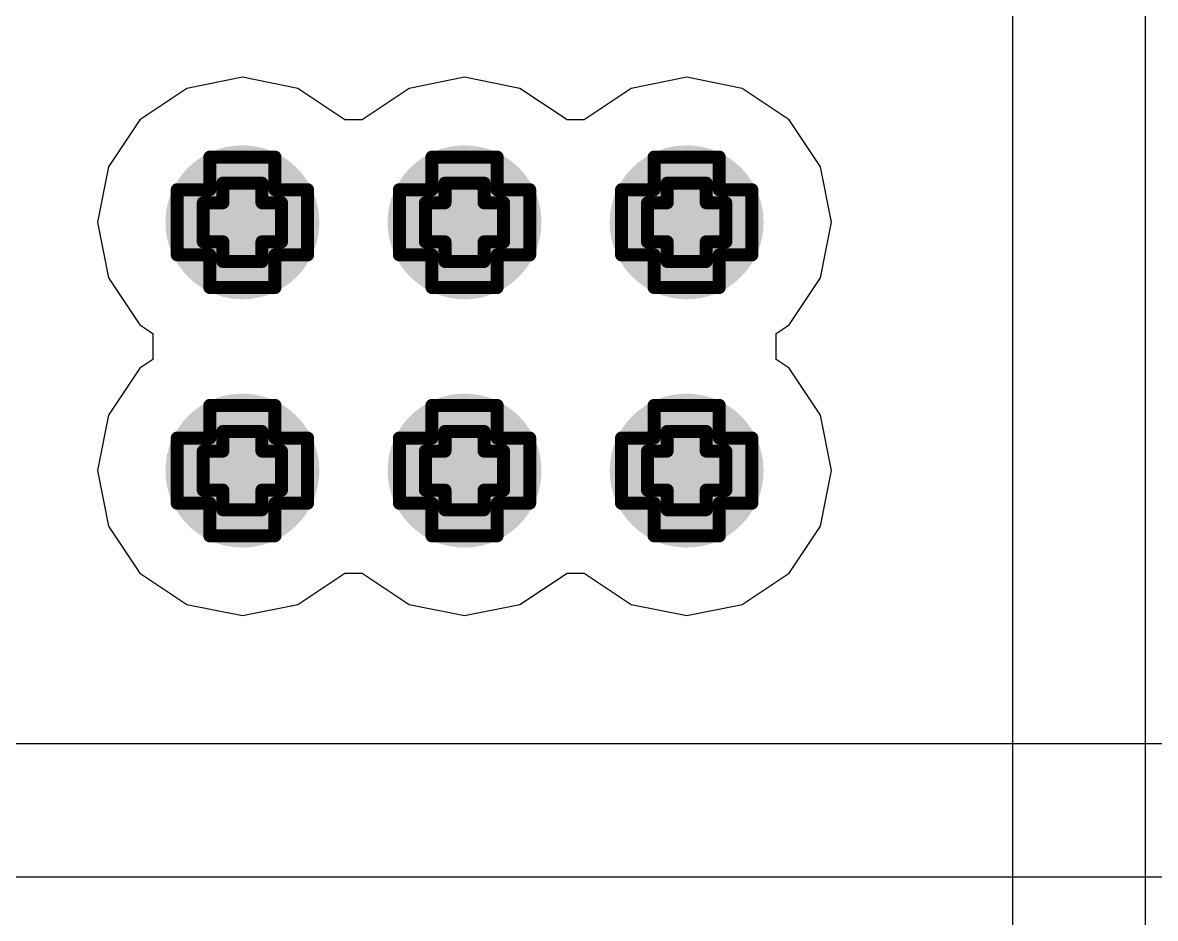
# Model space of a CAD drawing. Header units: inches. Extents: x 0 to 198, y 0 to 199.
# Drawn here: x 0.6581 to 0.8319, y 2.3232 to 2.4606 of the extents above; entities that cross this region are included whole.
import ezdxf

# ---------------------------------------------------------------- set-up
doc = ezdxf.new("R2010")
doc.units = ezdxf.units.IN
doc.header["$MEASUREMENT"] = 0
for name, color, linetype in [('Bottom Layer', 5, 'Continuous'), ('Drill Drawing', 1, 'Continuous'), ('Layer 1', 16, 'Continuous'), ('Layer 2', 76, 'Continuous'), ('Top Layer', 1, 'Continuous'), ('Via Holes', 16, 'Continuous')]:
    doc.layers.add(name, color=color, linetype=linetype)

msp = doc.modelspace()

# ---------------------------------------------------------------- hatches: boundary and pattern name
at = {"layer": 'Bottom Layer'}
h = msp.add_hatch(color=5, dxfattribs=at)
edge = h.paths.add_edge_path()
edge.add_arc((0.69182, 2.43), 0.01181, 0, 360)
h = msp.add_hatch(color=5, dxfattribs=at)
edge = h.paths.add_edge_path()
edge.add_arc((0.72591, 2.43), 0.01181, 0, 360)
h = msp.add_hatch(color=5, dxfattribs=at)
edge = h.paths.add_edge_path()
edge.add_arc((0.76, 2.43), 0.01181, 0, 360)
h = msp.add_hatch(color=5, dxfattribs=at)
edge = h.paths.add_edge_path()
edge.add_arc((0.69182, 2.39191), 0.01181, 0, 360)
h = msp.add_hatch(color=5, dxfattribs=at)
edge = h.paths.add_edge_path()
edge.add_arc((0.72591, 2.39191), 0.01181, 0, 360)
h = msp.add_hatch(color=5, dxfattribs=at)
edge = h.paths.add_edge_path()
edge.add_arc((0.76, 2.39191), 0.01181, 0, 360)
at = {"layer": 'Layer 1'}
h = msp.add_hatch(color=16, dxfattribs=at)
edge = h.paths.add_edge_path()
edge.add_arc((0.69182, 2.43), 0.01181, 0, 360)
h = msp.add_hatch(color=16, dxfattribs=at)
edge = h.paths.add_edge_path()
edge.add_arc((0.72591, 2.43), 0.01181, 0, 360)
h = msp.add_hatch(color=16, dxfattribs=at)
edge = h.paths.add_edge_path()
edge.add_arc((0.76, 2.43), 0.01181, 0, 360)
h = msp.add_hatch(color=16, dxfattribs=at)
edge = h.paths.add_edge_path()
edge.add_arc((0.69182, 2.39191), 0.01181, 0, 360)
h = msp.add_hatch(color=16, dxfattribs=at)
edge = h.paths.add_edge_path()
edge.add_arc((0.72591, 2.39191), 0.01181, 0, 360)
h = msp.add_hatch(color=16, dxfattribs=at)
edge = h.paths.add_edge_path()
edge.add_arc((0.76, 2.39191), 0.01181, 0, 360)
at = {"layer": 'Layer 2'}
h = msp.add_hatch(color=76, dxfattribs=at)
edge = h.paths.add_edge_path()
edge.add_arc((0.69182, 2.43), 0.01181, 0, 360)
h = msp.add_hatch(color=76, dxfattribs=at)
edge = h.paths.add_edge_path()
edge.add_arc((0.72591, 2.43), 0.01181, 0, 360)
h = msp.add_hatch(color=76, dxfattribs=at)
edge = h.paths.add_edge_path()
edge.add_arc((0.76, 2.43), 0.01181, 0, 360)
h = msp.add_hatch(color=76, dxfattribs=at)
edge = h.paths.add_edge_path()
edge.add_arc((0.69182, 2.39191), 0.01181, 0, 360)
h = msp.add_hatch(color=76, dxfattribs=at)
edge = h.paths.add_edge_path()
edge.add_arc((0.72591, 2.39191), 0.01181, 0, 360)
h = msp.add_hatch(color=76, dxfattribs=at)
edge = h.paths.add_edge_path()
edge.add_arc((0.76, 2.39191), 0.01181, 0, 360)
at = {"layer": 'Top Layer'}
h = msp.add_hatch(color=1, dxfattribs=at)
edge = h.paths.add_edge_path()
edge.add_arc((0.69182, 2.43), 0.01181, 0, 360)
h = msp.add_hatch(color=1, dxfattribs=at)
edge = h.paths.add_edge_path()
edge.add_arc((0.72591, 2.43), 0.01181, 0, 360)
h = msp.add_hatch(color=1, dxfattribs=at)
edge = h.paths.add_edge_path()
edge.add_arc((0.76, 2.43), 0.01181, 0, 360)
h = msp.add_hatch(color=1, dxfattribs=at)
edge = h.paths.add_edge_path()
edge.add_arc((0.69182, 2.39191), 0.01181, 0, 360)
h = msp.add_hatch(color=1, dxfattribs=at)
edge = h.paths.add_edge_path()
edge.add_arc((0.72591, 2.39191), 0.01181, 0, 360)
h = msp.add_hatch(color=1, dxfattribs=at)
edge = h.paths.add_edge_path()
edge.add_arc((0.76, 2.39191), 0.01181, 0, 360)
at = {"layer": 'Via Holes'}
h = msp.add_hatch(color=7, dxfattribs=at)
edge = h.paths.add_edge_path()
edge.add_arc((0.69182, 2.43), 0.00591, 0, 360)
h = msp.add_hatch(color=7, dxfattribs=at)
edge = h.paths.add_edge_path()
edge.add_arc((0.72591, 2.43), 0.00591, 0, 360)
h = msp.add_hatch(color=7, dxfattribs=at)
edge = h.paths.add_edge_path()
edge.add_arc((0.76, 2.43), 0.00591, 0, 360)
h = msp.add_hatch(color=7, dxfattribs=at)
edge = h.paths.add_edge_path()
edge.add_arc((0.69182, 2.39191), 0.00591, 0, 360)
h = msp.add_hatch(color=7, dxfattribs=at)
edge = h.paths.add_edge_path()
edge.add_arc((0.72591, 2.39191), 0.00591, 0, 360)
h = msp.add_hatch(color=7, dxfattribs=at)
edge = h.paths.add_edge_path()
edge.add_arc((0.76, 2.39191), 0.00591, 0, 360)

# ---------------------------------------------------------------- linework, layer by layer
at = {"layer": 'Bottom Layer'}
for p, q in [((0.69182, 2.45224), (0.68331, 2.45055)), ((0.70033, 2.45055), (0.69182, 2.45224)), ((0.72591, 2.45224), (0.7174, 2.45055)), ((0.73442, 2.45055), (0.72591, 2.45224)), ((0.76, 2.45224), (0.75149, 2.45055)), ((0.76851, 2.45055), (0.76, 2.45224)), ((0.68331, 2.45055), (0.6761, 2.44572)), ((0.70755, 2.44572), (0.70033, 2.45055)), ((0.7174, 2.45055), (0.71019, 2.44572)), ((0.74164, 2.44572), (0.73442, 2.45055)), ((0.75149, 2.45055), (0.74428, 2.44572)), ((0.77572, 2.44572), (0.76851, 2.45055)), ((0.6761, 2.44572), (0.67128, 2.43851)), ((0.71019, 2.44572), (0.70755, 2.44572)), ((0.74428, 2.44572), (0.74164, 2.44572)), ((0.78055, 2.43851), (0.77572, 2.44572)), ((0.67128, 2.43851), (0.66958, 2.43)), ((0.78224, 2.43), (0.78055, 2.43851)), ((0.66958, 2.43), (0.67128, 2.42149)), ((0.78055, 2.42149), (0.78224, 2.43)), ((0.67128, 2.42149), (0.6761, 2.41428)), ((0.77572, 2.41428), (0.78055, 2.42149)), ((0.6761, 2.41428), (0.67807, 2.41296)), ((0.67807, 2.41296), (0.67807, 2.40896)), ((0.77375, 2.41296), (0.77572, 2.41428)), ((0.77375, 2.40896), (0.77375, 2.41296)), ((0.6761, 2.40764), (0.67128, 2.40042)), ((0.67807, 2.40896), (0.6761, 2.40764)), ((0.77572, 2.40764), (0.77375, 2.40896)), ((0.78055, 2.40042), (0.77572, 2.40764)), ((0.67128, 2.40042), (0.66958, 2.39191)), ((0.78224, 2.39191), (0.78055, 2.40042)), ((0.66958, 2.39191), (0.67128, 2.3834)), ((0.78055, 2.3834), (0.78224, 2.39191)), ((0.67128, 2.3834), (0.6761, 2.37619)), ((0.77572, 2.37619), (0.78055, 2.3834)), ((0.6761, 2.37619), (0.68331, 2.37136)), ((0.70033, 2.37136), (0.70755, 2.37619)), ((0.70755, 2.37619), (0.71019, 2.37619)), ((0.71019, 2.37619), (0.7174, 2.37136)), ((0.73442, 2.37136), (0.74164, 2.37619)), ((0.74164, 2.37619), (0.74428, 2.37619)), ((0.74428, 2.37619), (0.75149, 2.37136)), ((0.76851, 2.37136), (0.77572, 2.37619)), ((0.68331, 2.37136), (0.69182, 2.36967)), ((0.69182, 2.36967), (0.70033, 2.37136)), ((0.7174, 2.37136), (0.72591, 2.36967)), ((0.72591, 2.36967), (0.73442, 2.37136)), ((0.75149, 2.37136), (0.76, 2.36967)), ((0.76, 2.36967), (0.76851, 2.37136))]:
    msp.add_line(p, q, dxfattribs=at)
at = {"layer": 'Drill Drawing'}
for points in [[(0.68682, 2.435, 0.002, 0.002, 0), (0.68682, 2.44, 0.002, 0.002, 0)], [(0.68682, 2.44, 0.002, 0.002, 0), (0.69682, 2.44, 0.002, 0.002, 0)], [(0.69682, 2.435, 0.002, 0.002, 0), (0.69682, 2.44, 0.002, 0.002, 0)], [(0.72091, 2.435, 0.002, 0.002, 0), (0.72091, 2.44, 0.002, 0.002, 0)], [(0.72091, 2.44, 0.002, 0.002, 0), (0.73091, 2.44, 0.002, 0.002, 0)], [(0.73091, 2.435, 0.002, 0.002, 0), (0.73091, 2.44, 0.002, 0.002, 0)], [(0.755, 2.435, 0.002, 0.002, 0), (0.755, 2.44, 0.002, 0.002, 0)], [(0.755, 2.44, 0.002, 0.002, 0), (0.765, 2.44, 0.002, 0.002, 0)], [(0.765, 2.435, 0.002, 0.002, 0), (0.765, 2.44, 0.002, 0.002, 0)], [(0.68182, 2.425, 0.002, 0.002, 0), (0.68182, 2.435, 0.002, 0.002, 0)], [(0.68182, 2.435, 0.002, 0.002, 0), (0.68682, 2.435, 0.002, 0.002, 0)], [(0.68882, 2.433, 0.002, 0.002, 0), (0.68882, 2.436, 0.002, 0.002, 0)], [(0.68882, 2.436, 0.002, 0.002, 0), (0.69482, 2.436, 0.002, 0.002, 0)], [(0.69482, 2.433, 0.002, 0.002, 0), (0.69482, 2.436, 0.002, 0.002, 0)], [(0.69682, 2.435, 0.002, 0.002, 0), (0.70182, 2.435, 0.002, 0.002, 0)], [(0.70182, 2.425, 0.002, 0.002, 0), (0.70182, 2.435, 0.002, 0.002, 0)], [(0.71591, 2.425, 0.002, 0.002, 0), (0.71591, 2.435, 0.002, 0.002, 0)], [(0.71591, 2.435, 0.002, 0.002, 0), (0.72091, 2.435, 0.002, 0.002, 0)], [(0.72291, 2.433, 0.002, 0.002, 0), (0.72291, 2.436, 0.002, 0.002, 0)], [(0.72291, 2.436, 0.002, 0.002, 0), (0.72891, 2.436, 0.002, 0.002, 0)], [(0.72891, 2.433, 0.002, 0.002, 0), (0.72891, 2.436, 0.002, 0.002, 0)], [(0.73091, 2.435, 0.002, 0.002, 0), (0.73591, 2.435, 0.002, 0.002, 0)], [(0.73591, 2.425, 0.002, 0.002, 0), (0.73591, 2.435, 0.002, 0.002, 0)], [(0.75, 2.425, 0.002, 0.002, 0), (0.75, 2.435, 0.002, 0.002, 0)], [(0.75, 2.435, 0.002, 0.002, 0), (0.755, 2.435, 0.002, 0.002, 0)], [(0.757, 2.433, 0.002, 0.002, 0), (0.757, 2.436, 0.002, 0.002, 0)], [(0.757, 2.436, 0.002, 0.002, 0), (0.763, 2.436, 0.002, 0.002, 0)], [(0.763, 2.433, 0.002, 0.002, 0), (0.763, 2.436, 0.002, 0.002, 0)], [(0.765, 2.435, 0.002, 0.002, 0), (0.77, 2.435, 0.002, 0.002, 0)], [(0.77, 2.425, 0.002, 0.002, 0), (0.77, 2.435, 0.002, 0.002, 0)], [(0.68582, 2.427, 0.002, 0.002, 0), (0.68582, 2.433, 0.002, 0.002, 0)], [(0.68582, 2.433, 0.002, 0.002, 0), (0.68882, 2.433, 0.002, 0.002, 0)], [(0.69482, 2.433, 0.002, 0.002, 0), (0.69782, 2.433, 0.002, 0.002, 0)], [(0.69782, 2.427, 0.002, 0.002, 0), (0.69782, 2.433, 0.002, 0.002, 0)], [(0.71991, 2.427, 0.002, 0.002, 0), (0.71991, 2.433, 0.002, 0.002, 0)], [(0.71991, 2.433, 0.002, 0.002, 0), (0.72291, 2.433, 0.002, 0.002, 0)], [(0.72891, 2.433, 0.002, 0.002, 0), (0.73191, 2.433, 0.002, 0.002, 0)], [(0.73191, 2.427, 0.002, 0.002, 0), (0.73191, 2.433, 0.002, 0.002, 0)], [(0.754, 2.427, 0.002, 0.002, 0), (0.754, 2.433, 0.002, 0.002, 0)], [(0.754, 2.433, 0.002, 0.002, 0), (0.757, 2.433, 0.002, 0.002, 0)], [(0.763, 2.433, 0.002, 0.002, 0), (0.766, 2.433, 0.002, 0.002, 0)], [(0.766, 2.427, 0.002, 0.002, 0), (0.766, 2.433, 0.002, 0.002, 0)], [(0.68582, 2.427, 0.002, 0.002, 0), (0.68882, 2.427, 0.002, 0.002, 0)], [(0.68882, 2.424, 0.002, 0.002, 0), (0.68882, 2.427, 0.002, 0.002, 0)], [(0.69482, 2.427, 0.002, 0.002, 0), (0.69782, 2.427, 0.002, 0.002, 0)], [(0.69482, 2.424, 0.002, 0.002, 0), (0.69482, 2.427, 0.002, 0.002, 0)], [(0.71991, 2.427, 0.002, 0.002, 0), (0.72291, 2.427, 0.002, 0.002, 0)], [(0.72291, 2.424, 0.002, 0.002, 0), (0.72291, 2.427, 0.002, 0.002, 0)], [(0.72891, 2.427, 0.002, 0.002, 0), (0.73191, 2.427, 0.002, 0.002, 0)], [(0.72891, 2.424, 0.002, 0.002, 0), (0.72891, 2.427, 0.002, 0.002, 0)], [(0.754, 2.427, 0.002, 0.002, 0), (0.757, 2.427, 0.002, 0.002, 0)], [(0.757, 2.424, 0.002, 0.002, 0), (0.757, 2.427, 0.002, 0.002, 0)], [(0.763, 2.427, 0.002, 0.002, 0), (0.766, 2.427, 0.002, 0.002, 0)], [(0.763, 2.424, 0.002, 0.002, 0), (0.763, 2.427, 0.002, 0.002, 0)], [(0.68182, 2.425, 0.002, 0.002, 0), (0.68682, 2.425, 0.002, 0.002, 0)], [(0.68682, 2.42, 0.002, 0.002, 0), (0.68682, 2.425, 0.002, 0.002, 0)], [(0.68882, 2.424, 0.002, 0.002, 0), (0.69482, 2.424, 0.002, 0.002, 0)], [(0.69682, 2.425, 0.002, 0.002, 0), (0.70182, 2.425, 0.002, 0.002, 0)], [(0.69682, 2.42, 0.002, 0.002, 0), (0.69682, 2.425, 0.002, 0.002, 0)], [(0.71591, 2.425, 0.002, 0.002, 0), (0.72091, 2.425, 0.002, 0.002, 0)], [(0.72091, 2.42, 0.002, 0.002, 0), (0.72091, 2.425, 0.002, 0.002, 0)], [(0.72291, 2.424, 0.002, 0.002, 0), (0.72891, 2.424, 0.002, 0.002, 0)], [(0.73091, 2.425, 0.002, 0.002, 0), (0.73591, 2.425, 0.002, 0.002, 0)], [(0.73091, 2.42, 0.002, 0.002, 0), (0.73091, 2.425, 0.002, 0.002, 0)], [(0.75, 2.425, 0.002, 0.002, 0), (0.755, 2.425, 0.002, 0.002, 0)], [(0.755, 2.42, 0.002, 0.002, 0), (0.755, 2.425, 0.002, 0.002, 0)], [(0.757, 2.424, 0.002, 0.002, 0), (0.763, 2.424, 0.002, 0.002, 0)], [(0.765, 2.425, 0.002, 0.002, 0), (0.77, 2.425, 0.002, 0.002, 0)], [(0.765, 2.42, 0.002, 0.002, 0), (0.765, 2.425, 0.002, 0.002, 0)], [(0.68682, 2.42, 0.002, 0.002, 0), (0.69682, 2.42, 0.002, 0.002, 0)], [(0.72091, 2.42, 0.002, 0.002, 0), (0.73091, 2.42, 0.002, 0.002, 0)], [(0.755, 2.42, 0.002, 0.002, 0), (0.765, 2.42, 0.002, 0.002, 0)], [(0.68682, 2.39691, 0.002, 0.002, 0), (0.68682, 2.40191, 0.002, 0.002, 0)], [(0.68682, 2.40191, 0.002, 0.002, 0), (0.69682, 2.40191, 0.002, 0.002, 0)], [(0.69682, 2.39691, 0.002, 0.002, 0), (0.69682, 2.40191, 0.002, 0.002, 0)], [(0.72091, 2.39691, 0.002, 0.002, 0), (0.72091, 2.40191, 0.002, 0.002, 0)], [(0.72091, 2.40191, 0.002, 0.002, 0), (0.73091, 2.40191, 0.002, 0.002, 0)], [(0.73091, 2.39691, 0.002, 0.002, 0), (0.73091, 2.40191, 0.002, 0.002, 0)], [(0.755, 2.39691, 0.002, 0.002, 0), (0.755, 2.40191, 0.002, 0.002, 0)], [(0.755, 2.40191, 0.002, 0.002, 0), (0.765, 2.40191, 0.002, 0.002, 0)], [(0.765, 2.39691, 0.002, 0.002, 0), (0.765, 2.40191, 0.002, 0.002, 0)], [(0.68882, 2.39491, 0.002, 0.002, 0), (0.68882, 2.39791, 0.002, 0.002, 0)], [(0.68882, 2.39791, 0.002, 0.002, 0), (0.69482, 2.39791, 0.002, 0.002, 0)], [(0.69482, 2.39491, 0.002, 0.002, 0), (0.69482, 2.39791, 0.002, 0.002, 0)], [(0.72291, 2.39491, 0.002, 0.002, 0), (0.72291, 2.39791, 0.002, 0.002, 0)], [(0.72291, 2.39791, 0.002, 0.002, 0), (0.72891, 2.39791, 0.002, 0.002, 0)], [(0.72891, 2.39491, 0.002, 0.002, 0), (0.72891, 2.39791, 0.002, 0.002, 0)], [(0.757, 2.39491, 0.002, 0.002, 0), (0.757, 2.39791, 0.002, 0.002, 0)], [(0.757, 2.39791, 0.002, 0.002, 0), (0.763, 2.39791, 0.002, 0.002, 0)], [(0.763, 2.39491, 0.002, 0.002, 0), (0.763, 2.39791, 0.002, 0.002, 0)], [(0.68182, 2.38691, 0.002, 0.002, 0), (0.68182, 2.39691, 0.002, 0.002, 0)], [(0.68182, 2.39691, 0.002, 0.002, 0), (0.68682, 2.39691, 0.002, 0.002, 0)], [(0.69682, 2.39691, 0.002, 0.002, 0), (0.70182, 2.39691, 0.002, 0.002, 0)], [(0.70182, 2.38691, 0.002, 0.002, 0), (0.70182, 2.39691, 0.002, 0.002, 0)], [(0.71591, 2.38691, 0.002, 0.002, 0), (0.71591, 2.39691, 0.002, 0.002, 0)], [(0.71591, 2.39691, 0.002, 0.002, 0), (0.72091, 2.39691, 0.002, 0.002, 0)], [(0.73091, 2.39691, 0.002, 0.002, 0), (0.73591, 2.39691, 0.002, 0.002, 0)], [(0.73591, 2.38691, 0.002, 0.002, 0), (0.73591, 2.39691, 0.002, 0.002, 0)], [(0.75, 2.38691, 0.002, 0.002, 0), (0.75, 2.39691, 0.002, 0.002, 0)], [(0.75, 2.39691, 0.002, 0.002, 0), (0.755, 2.39691, 0.002, 0.002, 0)], [(0.765, 2.39691, 0.002, 0.002, 0), (0.77, 2.39691, 0.002, 0.002, 0)], [(0.77, 2.38691, 0.002, 0.002, 0), (0.77, 2.39691, 0.002, 0.002, 0)], [(0.68582, 2.38891, 0.002, 0.002, 0), (0.68582, 2.39491, 0.002, 0.002, 0)], [(0.68582, 2.39491, 0.002, 0.002, 0), (0.68882, 2.39491, 0.002, 0.002, 0)], [(0.69482, 2.39491, 0.002, 0.002, 0), (0.69782, 2.39491, 0.002, 0.002, 0)], [(0.69782, 2.38891, 0.002, 0.002, 0), (0.69782, 2.39491, 0.002, 0.002, 0)], [(0.71991, 2.38891, 0.002, 0.002, 0), (0.71991, 2.39491, 0.002, 0.002, 0)], [(0.71991, 2.39491, 0.002, 0.002, 0), (0.72291, 2.39491, 0.002, 0.002, 0)], [(0.72891, 2.39491, 0.002, 0.002, 0), (0.73191, 2.39491, 0.002, 0.002, 0)], [(0.73191, 2.38891, 0.002, 0.002, 0), (0.73191, 2.39491, 0.002, 0.002, 0)], [(0.754, 2.38891, 0.002, 0.002, 0), (0.754, 2.39491, 0.002, 0.002, 0)], [(0.754, 2.39491, 0.002, 0.002, 0), (0.757, 2.39491, 0.002, 0.002, 0)], [(0.763, 2.39491, 0.002, 0.002, 0), (0.766, 2.39491, 0.002, 0.002, 0)], [(0.766, 2.38891, 0.002, 0.002, 0), (0.766, 2.39491, 0.002, 0.002, 0)], [(0.68582, 2.38891, 0.002, 0.002, 0), (0.68882, 2.38891, 0.002, 0.002, 0)], [(0.68882, 2.38591, 0.002, 0.002, 0), (0.68882, 2.38891, 0.002, 0.002, 0)], [(0.69482, 2.38891, 0.002, 0.002, 0), (0.69782, 2.38891, 0.002, 0.002, 0)], [(0.69482, 2.38591, 0.002, 0.002, 0), (0.69482, 2.38891, 0.002, 0.002, 0)], [(0.71991, 2.38891, 0.002, 0.002, 0), (0.72291, 2.38891, 0.002, 0.002, 0)], [(0.72291, 2.38591, 0.002, 0.002, 0), (0.72291, 2.38891, 0.002, 0.002, 0)], [(0.72891, 2.38891, 0.002, 0.002, 0), (0.73191, 2.38891, 0.002, 0.002, 0)], [(0.72891, 2.38591, 0.002, 0.002, 0), (0.72891, 2.38891, 0.002, 0.002, 0)], [(0.754, 2.38891, 0.002, 0.002, 0), (0.757, 2.38891, 0.002, 0.002, 0)], [(0.757, 2.38591, 0.002, 0.002, 0), (0.757, 2.38891, 0.002, 0.002, 0)], [(0.763, 2.38891, 0.002, 0.002, 0), (0.766, 2.38891, 0.002, 0.002, 0)], [(0.763, 2.38591, 0.002, 0.002, 0), (0.763, 2.38891, 0.002, 0.002, 0)], [(0.68182, 2.38691, 0.002, 0.002, 0), (0.68682, 2.38691, 0.002, 0.002, 0)], [(0.68682, 2.38191, 0.002, 0.002, 0), (0.68682, 2.38691, 0.002, 0.002, 0)], [(0.68882, 2.38591, 0.002, 0.002, 0), (0.69482, 2.38591, 0.002, 0.002, 0)], [(0.69682, 2.38691, 0.002, 0.002, 0), (0.70182, 2.38691, 0.002, 0.002, 0)], [(0.69682, 2.38191, 0.002, 0.002, 0), (0.69682, 2.38691, 0.002, 0.002, 0)], [(0.71591, 2.38691, 0.002, 0.002, 0), (0.72091, 2.38691, 0.002, 0.002, 0)], [(0.72091, 2.38191, 0.002, 0.002, 0), (0.72091, 2.38691, 0.002, 0.002, 0)], [(0.72291, 2.38591, 0.002, 0.002, 0), (0.72891, 2.38591, 0.002, 0.002, 0)], [(0.73091, 2.38691, 0.002, 0.002, 0), (0.73591, 2.38691, 0.002, 0.002, 0)], [(0.73091, 2.38191, 0.002, 0.002, 0), (0.73091, 2.38691, 0.002, 0.002, 0)], [(0.75, 2.38691, 0.002, 0.002, 0), (0.755, 2.38691, 0.002, 0.002, 0)], [(0.755, 2.38191, 0.002, 0.002, 0), (0.755, 2.38691, 0.002, 0.002, 0)], [(0.757, 2.38591, 0.002, 0.002, 0), (0.763, 2.38591, 0.002, 0.002, 0)], [(0.765, 2.38691, 0.002, 0.002, 0), (0.77, 2.38691, 0.002, 0.002, 0)], [(0.765, 2.38191, 0.002, 0.002, 0), (0.765, 2.38691, 0.002, 0.002, 0)], [(0.68682, 2.38191, 0.002, 0.002, 0), (0.69682, 2.38191, 0.002, 0.002, 0)], [(0.72091, 2.38191, 0.002, 0.002, 0), (0.73091, 2.38191, 0.002, 0.002, 0)], [(0.755, 2.38191, 0.002, 0.002, 0), (0.765, 2.38191, 0.002, 0.002, 0)]]:
    msp.add_lwpolyline(points, format="xyseb", dxfattribs=at)
for points in [[(0.68632, 2.44, 0.001, 0.001, 1), (0.68732, 2.44, 0.001, 0.001, 1)], [(0.68632, 2.44, 0.001, 0.001, 1), (0.68732, 2.44, 0.001, 0.001, 1)], [(0.69632, 2.44, 0.001, 0.001, 1), (0.69732, 2.44, 0.001, 0.001, 1)], [(0.69632, 2.44, 0.001, 0.001, 1), (0.69732, 2.44, 0.001, 0.001, 1)], [(0.72041, 2.44, 0.001, 0.001, 1), (0.72141, 2.44, 0.001, 0.001, 1)], [(0.72041, 2.44, 0.001, 0.001, 1), (0.72141, 2.44, 0.001, 0.001, 1)], [(0.73041, 2.44, 0.001, 0.001, 1), (0.73141, 2.44, 0.001, 0.001, 1)], [(0.73041, 2.44, 0.001, 0.001, 1), (0.73141, 2.44, 0.001, 0.001, 1)], [(0.7545, 2.44, 0.001, 0.001, 1), (0.7555, 2.44, 0.001, 0.001, 1)], [(0.7545, 2.44, 0.001, 0.001, 1), (0.7555, 2.44, 0.001, 0.001, 1)], [(0.7645, 2.44, 0.001, 0.001, 1), (0.7655, 2.44, 0.001, 0.001, 1)], [(0.7645, 2.44, 0.001, 0.001, 1), (0.7655, 2.44, 0.001, 0.001, 1)], [(0.68132, 2.435, 0.001, 0.001, 1), (0.68232, 2.435, 0.001, 0.001, 1)], [(0.68132, 2.435, 0.001, 0.001, 1), (0.68232, 2.435, 0.001, 0.001, 1)], [(0.68632, 2.435, 0.001, 0.001, 1), (0.68732, 2.435, 0.001, 0.001, 1)], [(0.68632, 2.435, 0.001, 0.001, 1), (0.68732, 2.435, 0.001, 0.001, 1)], [(0.68832, 2.436, 0.001, 0.001, 1), (0.68932, 2.436, 0.001, 0.001, 1)], [(0.68832, 2.436, 0.001, 0.001, 1), (0.68932, 2.436, 0.001, 0.001, 1)], [(0.69432, 2.436, 0.001, 0.001, 1), (0.69532, 2.436, 0.001, 0.001, 1)], [(0.69432, 2.436, 0.001, 0.001, 1), (0.69532, 2.436, 0.001, 0.001, 1)], [(0.69632, 2.435, 0.001, 0.001, 1), (0.69732, 2.435, 0.001, 0.001, 1)], [(0.69632, 2.435, 0.001, 0.001, 1), (0.69732, 2.435, 0.001, 0.001, 1)], [(0.70132, 2.435, 0.001, 0.001, 1), (0.70232, 2.435, 0.001, 0.001, 1)], [(0.70132, 2.435, 0.001, 0.001, 1), (0.70232, 2.435, 0.001, 0.001, 1)], [(0.71541, 2.435, 0.001, 0.001, 1), (0.71641, 2.435, 0.001, 0.001, 1)], [(0.71541, 2.435, 0.001, 0.001, 1), (0.71641, 2.435, 0.001, 0.001, 1)], [(0.72041, 2.435, 0.001, 0.001, 1), (0.72141, 2.435, 0.001, 0.001, 1)], [(0.72041, 2.435, 0.001, 0.001, 1), (0.72141, 2.435, 0.001, 0.001, 1)], [(0.72241, 2.436, 0.001, 0.001, 1), (0.72341, 2.436, 0.001, 0.001, 1)], [(0.72241, 2.436, 0.001, 0.001, 1), (0.72341, 2.436, 0.001, 0.001, 1)], [(0.72841, 2.436, 0.001, 0.001, 1), (0.72941, 2.436, 0.001, 0.001, 1)], [(0.72841, 2.436, 0.001, 0.001, 1), (0.72941, 2.436, 0.001, 0.001, 1)], [(0.73041, 2.435, 0.001, 0.001, 1), (0.73141, 2.435, 0.001, 0.001, 1)], [(0.73041, 2.435, 0.001, 0.001, 1), (0.73141, 2.435, 0.001, 0.001, 1)], [(0.73541, 2.435, 0.001, 0.001, 1), (0.73641, 2.435, 0.001, 0.001, 1)], [(0.73541, 2.435, 0.001, 0.001, 1), (0.73641, 2.435, 0.001, 0.001, 1)], [(0.7495, 2.435, 0.001, 0.001, 1), (0.7505, 2.435, 0.001, 0.001, 1)], [(0.7495, 2.435, 0.001, 0.001, 1), (0.7505, 2.435, 0.001, 0.001, 1)], [(0.7545, 2.435, 0.001, 0.001, 1), (0.7555, 2.435, 0.001, 0.001, 1)], [(0.7545, 2.435, 0.001, 0.001, 1), (0.7555, 2.435, 0.001, 0.001, 1)], [(0.7565, 2.436, 0.001, 0.001, 1), (0.7575, 2.436, 0.001, 0.001, 1)], [(0.7565, 2.436, 0.001, 0.001, 1), (0.7575, 2.436, 0.001, 0.001, 1)], [(0.7625, 2.436, 0.001, 0.001, 1), (0.7635, 2.436, 0.001, 0.001, 1)], [(0.7625, 2.436, 0.001, 0.001, 1), (0.7635, 2.436, 0.001, 0.001, 1)], [(0.7645, 2.435, 0.001, 0.001, 1), (0.7655, 2.435, 0.001, 0.001, 1)], [(0.7645, 2.435, 0.001, 0.001, 1), (0.7655, 2.435, 0.001, 0.001, 1)], [(0.7695, 2.435, 0.001, 0.001, 1), (0.7705, 2.435, 0.001, 0.001, 1)], [(0.7695, 2.435, 0.001, 0.001, 1), (0.7705, 2.435, 0.001, 0.001, 1)], [(0.68532, 2.433, 0.001, 0.001, 1), (0.68632, 2.433, 0.001, 0.001, 1)], [(0.68532, 2.433, 0.001, 0.001, 1), (0.68632, 2.433, 0.001, 0.001, 1)], [(0.68832, 2.433, 0.001, 0.001, 1), (0.68932, 2.433, 0.001, 0.001, 1)], [(0.68832, 2.433, 0.001, 0.001, 1), (0.68932, 2.433, 0.001, 0.001, 1)], [(0.69432, 2.433, 0.001, 0.001, 1), (0.69532, 2.433, 0.001, 0.001, 1)], [(0.69432, 2.433, 0.001, 0.001, 1), (0.69532, 2.433, 0.001, 0.001, 1)], [(0.69732, 2.433, 0.001, 0.001, 1), (0.69832, 2.433, 0.001, 0.001, 1)], [(0.69732, 2.433, 0.001, 0.001, 1), (0.69832, 2.433, 0.001, 0.001, 1)], [(0.71941, 2.433, 0.001, 0.001, 1), (0.72041, 2.433, 0.001, 0.001, 1)], [(0.71941, 2.433, 0.001, 0.001, 1), (0.72041, 2.433, 0.001, 0.001, 1)], [(0.72241, 2.433, 0.001, 0.001, 1), (0.72341, 2.433, 0.001, 0.001, 1)], [(0.72241, 2.433, 0.001, 0.001, 1), (0.72341, 2.433, 0.001, 0.001, 1)], [(0.72841, 2.433, 0.001, 0.001, 1), (0.72941, 2.433, 0.001, 0.001, 1)], [(0.72841, 2.433, 0.001, 0.001, 1), (0.72941, 2.433, 0.001, 0.001, 1)], [(0.73141, 2.433, 0.001, 0.001, 1), (0.73241, 2.433, 0.001, 0.001, 1)], [(0.73141, 2.433, 0.001, 0.001, 1), (0.73241, 2.433, 0.001, 0.001, 1)], [(0.7535, 2.433, 0.001, 0.001, 1), (0.7545, 2.433, 0.001, 0.001, 1)], [(0.7535, 2.433, 0.001, 0.001, 1), (0.7545, 2.433, 0.001, 0.001, 1)], [(0.7565, 2.433, 0.001, 0.001, 1), (0.7575, 2.433, 0.001, 0.001, 1)], [(0.7565, 2.433, 0.001, 0.001, 1), (0.7575, 2.433, 0.001, 0.001, 1)], [(0.7625, 2.433, 0.001, 0.001, 1), (0.7635, 2.433, 0.001, 0.001, 1)], [(0.7625, 2.433, 0.001, 0.001, 1), (0.7635, 2.433, 0.001, 0.001, 1)], [(0.7655, 2.433, 0.001, 0.001, 1), (0.7665, 2.433, 0.001, 0.001, 1)], [(0.7655, 2.433, 0.001, 0.001, 1), (0.7665, 2.433, 0.001, 0.001, 1)], [(0.68532, 2.427, 0.001, 0.001, 1), (0.68632, 2.427, 0.001, 0.001, 1)], [(0.68532, 2.427, 0.001, 0.001, 1), (0.68632, 2.427, 0.001, 0.001, 1)], [(0.68832, 2.427, 0.001, 0.001, 1), (0.68932, 2.427, 0.001, 0.001, 1)], [(0.68832, 2.427, 0.001, 0.001, 1), (0.68932, 2.427, 0.001, 0.001, 1)], [(0.69432, 2.427, 0.001, 0.001, 1), (0.69532, 2.427, 0.001, 0.001, 1)], [(0.69432, 2.427, 0.001, 0.001, 1), (0.69532, 2.427, 0.001, 0.001, 1)], [(0.69732, 2.427, 0.001, 0.001, 1), (0.69832, 2.427, 0.001, 0.001, 1)], [(0.69732, 2.427, 0.001, 0.001, 1), (0.69832, 2.427, 0.001, 0.001, 1)], [(0.71941, 2.427, 0.001, 0.001, 1), (0.72041, 2.427, 0.001, 0.001, 1)], [(0.71941, 2.427, 0.001, 0.001, 1), (0.72041, 2.427, 0.001, 0.001, 1)], [(0.72241, 2.427, 0.001, 0.001, 1), (0.72341, 2.427, 0.001, 0.001, 1)], [(0.72241, 2.427, 0.001, 0.001, 1), (0.72341, 2.427, 0.001, 0.001, 1)], [(0.72841, 2.427, 0.001, 0.001, 1), (0.72941, 2.427, 0.001, 0.001, 1)], [(0.72841, 2.427, 0.001, 0.001, 1), (0.72941, 2.427, 0.001, 0.001, 1)], [(0.73141, 2.427, 0.001, 0.001, 1), (0.73241, 2.427, 0.001, 0.001, 1)], [(0.73141, 2.427, 0.001, 0.001, 1), (0.73241, 2.427, 0.001, 0.001, 1)], [(0.7535, 2.427, 0.001, 0.001, 1), (0.7545, 2.427, 0.001, 0.001, 1)], [(0.7535, 2.427, 0.001, 0.001, 1), (0.7545, 2.427, 0.001, 0.001, 1)], [(0.7565, 2.427, 0.001, 0.001, 1), (0.7575, 2.427, 0.001, 0.001, 1)], [(0.7565, 2.427, 0.001, 0.001, 1), (0.7575, 2.427, 0.001, 0.001, 1)], [(0.7625, 2.427, 0.001, 0.001, 1), (0.7635, 2.427, 0.001, 0.001, 1)], [(0.7625, 2.427, 0.001, 0.001, 1), (0.7635, 2.427, 0.001, 0.001, 1)], [(0.7655, 2.427, 0.001, 0.001, 1), (0.7665, 2.427, 0.001, 0.001, 1)], [(0.7655, 2.427, 0.001, 0.001, 1), (0.7665, 2.427, 0.001, 0.001, 1)], [(0.68132, 2.425, 0.001, 0.001, 1), (0.68232, 2.425, 0.001, 0.001, 1)], [(0.68132, 2.425, 0.001, 0.001, 1), (0.68232, 2.425, 0.001, 0.001, 1)], [(0.68632, 2.425, 0.001, 0.001, 1), (0.68732, 2.425, 0.001, 0.001, 1)], [(0.68632, 2.425, 0.001, 0.001, 1), (0.68732, 2.425, 0.001, 0.001, 1)], [(0.68832, 2.424, 0.001, 0.001, 1), (0.68932, 2.424, 0.001, 0.001, 1)], [(0.68832, 2.424, 0.001, 0.001, 1), (0.68932, 2.424, 0.001, 0.001, 1)], [(0.69432, 2.424, 0.001, 0.001, 1), (0.69532, 2.424, 0.001, 0.001, 1)], [(0.69432, 2.424, 0.001, 0.001, 1), (0.69532, 2.424, 0.001, 0.001, 1)], [(0.69632, 2.425, 0.001, 0.001, 1), (0.69732, 2.425, 0.001, 0.001, 1)], [(0.69632, 2.425, 0.001, 0.001, 1), (0.69732, 2.425, 0.001, 0.001, 1)], [(0.70132, 2.425, 0.001, 0.001, 1), (0.70232, 2.425, 0.001, 0.001, 1)], [(0.70132, 2.425, 0.001, 0.001, 1), (0.70232, 2.425, 0.001, 0.001, 1)], [(0.71541, 2.425, 0.001, 0.001, 1), (0.71641, 2.425, 0.001, 0.001, 1)], [(0.71541, 2.425, 0.001, 0.001, 1), (0.71641, 2.425, 0.001, 0.001, 1)], [(0.72041, 2.425, 0.001, 0.001, 1), (0.72141, 2.425, 0.001, 0.001, 1)], [(0.72041, 2.425, 0.001, 0.001, 1), (0.72141, 2.425, 0.001, 0.001, 1)], [(0.72241, 2.424, 0.001, 0.001, 1), (0.72341, 2.424, 0.001, 0.001, 1)], [(0.72241, 2.424, 0.001, 0.001, 1), (0.72341, 2.424, 0.001, 0.001, 1)], [(0.72841, 2.424, 0.001, 0.001, 1), (0.72941, 2.424, 0.001, 0.001, 1)], [(0.72841, 2.424, 0.001, 0.001, 1), (0.72941, 2.424, 0.001, 0.001, 1)], [(0.73041, 2.425, 0.001, 0.001, 1), (0.73141, 2.425, 0.001, 0.001, 1)], [(0.73041, 2.425, 0.001, 0.001, 1), (0.73141, 2.425, 0.001, 0.001, 1)], [(0.73541, 2.425, 0.001, 0.001, 1), (0.73641, 2.425, 0.001, 0.001, 1)], [(0.73541, 2.425, 0.001, 0.001, 1), (0.73641, 2.425, 0.001, 0.001, 1)], [(0.7495, 2.425, 0.001, 0.001, 1), (0.7505, 2.425, 0.001, 0.001, 1)], [(0.7495, 2.425, 0.001, 0.001, 1), (0.7505, 2.425, 0.001, 0.001, 1)], [(0.7545, 2.425, 0.001, 0.001, 1), (0.7555, 2.425, 0.001, 0.001, 1)], [(0.7545, 2.425, 0.001, 0.001, 1), (0.7555, 2.425, 0.001, 0.001, 1)], [(0.7565, 2.424, 0.001, 0.001, 1), (0.7575, 2.424, 0.001, 0.001, 1)], [(0.7565, 2.424, 0.001, 0.001, 1), (0.7575, 2.424, 0.001, 0.001, 1)], [(0.7625, 2.424, 0.001, 0.001, 1), (0.7635, 2.424, 0.001, 0.001, 1)], [(0.7625, 2.424, 0.001, 0.001, 1), (0.7635, 2.424, 0.001, 0.001, 1)], [(0.7645, 2.425, 0.001, 0.001, 1), (0.7655, 2.425, 0.001, 0.001, 1)], [(0.7645, 2.425, 0.001, 0.001, 1), (0.7655, 2.425, 0.001, 0.001, 1)], [(0.7695, 2.425, 0.001, 0.001, 1), (0.7705, 2.425, 0.001, 0.001, 1)], [(0.7695, 2.425, 0.001, 0.001, 1), (0.7705, 2.425, 0.001, 0.001, 1)], [(0.68632, 2.42, 0.001, 0.001, 1), (0.68732, 2.42, 0.001, 0.001, 1)], [(0.68632, 2.42, 0.001, 0.001, 1), (0.68732, 2.42, 0.001, 0.001, 1)], [(0.69632, 2.42, 0.001, 0.001, 1), (0.69732, 2.42, 0.001, 0.001, 1)], [(0.69632, 2.42, 0.001, 0.001, 1), (0.69732, 2.42, 0.001, 0.001, 1)], [(0.72041, 2.42, 0.001, 0.001, 1), (0.72141, 2.42, 0.001, 0.001, 1)], [(0.72041, 2.42, 0.001, 0.001, 1), (0.72141, 2.42, 0.001, 0.001, 1)], [(0.73041, 2.42, 0.001, 0.001, 1), (0.73141, 2.42, 0.001, 0.001, 1)], [(0.73041, 2.42, 0.001, 0.001, 1), (0.73141, 2.42, 0.001, 0.001, 1)], [(0.7545, 2.42, 0.001, 0.001, 1), (0.7555, 2.42, 0.001, 0.001, 1)], [(0.7545, 2.42, 0.001, 0.001, 1), (0.7555, 2.42, 0.001, 0.001, 1)], [(0.7645, 2.42, 0.001, 0.001, 1), (0.7655, 2.42, 0.001, 0.001, 1)], [(0.7645, 2.42, 0.001, 0.001, 1), (0.7655, 2.42, 0.001, 0.001, 1)], [(0.68632, 2.40191, 0.001, 0.001, 1), (0.68732, 2.40191, 0.001, 0.001, 1)], [(0.68632, 2.40191, 0.001, 0.001, 1), (0.68732, 2.40191, 0.001, 0.001, 1)], [(0.69632, 2.40191, 0.001, 0.001, 1), (0.69732, 2.40191, 0.001, 0.001, 1)], [(0.69632, 2.40191, 0.001, 0.001, 1), (0.69732, 2.40191, 0.001, 0.001, 1)], [(0.72041, 2.40191, 0.001, 0.001, 1), (0.72141, 2.40191, 0.001, 0.001, 1)], [(0.72041, 2.40191, 0.001, 0.001, 1), (0.72141, 2.40191, 0.001, 0.001, 1)], [(0.73041, 2.40191, 0.001, 0.001, 1), (0.73141, 2.40191, 0.001, 0.001, 1)], [(0.73041, 2.40191, 0.001, 0.001, 1), (0.73141, 2.40191, 0.001, 0.001, 1)], [(0.7545, 2.40191, 0.001, 0.001, 1), (0.7555, 2.40191, 0.001, 0.001, 1)], [(0.7545, 2.40191, 0.001, 0.001, 1), (0.7555, 2.40191, 0.001, 0.001, 1)], [(0.7645, 2.40191, 0.001, 0.001, 1), (0.7655, 2.40191, 0.001, 0.001, 1)], [(0.7645, 2.40191, 0.001, 0.001, 1), (0.7655, 2.40191, 0.001, 0.001, 1)], [(0.68832, 2.39791, 0.001, 0.001, 1), (0.68932, 2.39791, 0.001, 0.001, 1)], [(0.68832, 2.39791, 0.001, 0.001, 1), (0.68932, 2.39791, 0.001, 0.001, 1)], [(0.69432, 2.39791, 0.001, 0.001, 1), (0.69532, 2.39791, 0.001, 0.001, 1)], [(0.69432, 2.39791, 0.001, 0.001, 1), (0.69532, 2.39791, 0.001, 0.001, 1)], [(0.72241, 2.39791, 0.001, 0.001, 1), (0.72341, 2.39791, 0.001, 0.001, 1)], [(0.72241, 2.39791, 0.001, 0.001, 1), (0.72341, 2.39791, 0.001, 0.001, 1)], [(0.72841, 2.39791, 0.001, 0.001, 1), (0.72941, 2.39791, 0.001, 0.001, 1)], [(0.72841, 2.39791, 0.001, 0.001, 1), (0.72941, 2.39791, 0.001, 0.001, 1)], [(0.7565, 2.39791, 0.001, 0.001, 1), (0.7575, 2.39791, 0.001, 0.001, 1)], [(0.7565, 2.39791, 0.001, 0.001, 1), (0.7575, 2.39791, 0.001, 0.001, 1)], [(0.7625, 2.39791, 0.001, 0.001, 1), (0.7635, 2.39791, 0.001, 0.001, 1)], [(0.7625, 2.39791, 0.001, 0.001, 1), (0.7635, 2.39791, 0.001, 0.001, 1)], [(0.68132, 2.39691, 0.001, 0.001, 1), (0.68232, 2.39691, 0.001, 0.001, 1)], [(0.68132, 2.39691, 0.001, 0.001, 1), (0.68232, 2.39691, 0.001, 0.001, 1)], [(0.68632, 2.39691, 0.001, 0.001, 1), (0.68732, 2.39691, 0.001, 0.001, 1)], [(0.68632, 2.39691, 0.001, 0.001, 1), (0.68732, 2.39691, 0.001, 0.001, 1)], [(0.69632, 2.39691, 0.001, 0.001, 1), (0.69732, 2.39691, 0.001, 0.001, 1)], [(0.69632, 2.39691, 0.001, 0.001, 1), (0.69732, 2.39691, 0.001, 0.001, 1)], [(0.70132, 2.39691, 0.001, 0.001, 1), (0.70232, 2.39691, 0.001, 0.001, 1)], [(0.70132, 2.39691, 0.001, 0.001, 1), (0.70232, 2.39691, 0.001, 0.001, 1)], [(0.71541, 2.39691, 0.001, 0.001, 1), (0.71641, 2.39691, 0.001, 0.001, 1)], [(0.71541, 2.39691, 0.001, 0.001, 1), (0.71641, 2.39691, 0.001, 0.001, 1)], [(0.72041, 2.39691, 0.001, 0.001, 1), (0.72141, 2.39691, 0.001, 0.001, 1)], [(0.72041, 2.39691, 0.001, 0.001, 1), (0.72141, 2.39691, 0.001, 0.001, 1)], [(0.73041, 2.39691, 0.001, 0.001, 1), (0.73141, 2.39691, 0.001, 0.001, 1)], [(0.73041, 2.39691, 0.001, 0.001, 1), (0.73141, 2.39691, 0.001, 0.001, 1)], [(0.73541, 2.39691, 0.001, 0.001, 1), (0.73641, 2.39691, 0.001, 0.001, 1)], [(0.73541, 2.39691, 0.001, 0.001, 1), (0.73641, 2.39691, 0.001, 0.001, 1)], [(0.7495, 2.39691, 0.001, 0.001, 1), (0.7505, 2.39691, 0.001, 0.001, 1)], [(0.7495, 2.39691, 0.001, 0.001, 1), (0.7505, 2.39691, 0.001, 0.001, 1)], [(0.7545, 2.39691, 0.001, 0.001, 1), (0.7555, 2.39691, 0.001, 0.001, 1)], [(0.7545, 2.39691, 0.001, 0.001, 1), (0.7555, 2.39691, 0.001, 0.001, 1)], [(0.7645, 2.39691, 0.001, 0.001, 1), (0.7655, 2.39691, 0.001, 0.001, 1)], [(0.7645, 2.39691, 0.001, 0.001, 1), (0.7655, 2.39691, 0.001, 0.001, 1)], [(0.7695, 2.39691, 0.001, 0.001, 1), (0.7705, 2.39691, 0.001, 0.001, 1)], [(0.7695, 2.39691, 0.001, 0.001, 1), (0.7705, 2.39691, 0.001, 0.001, 1)], [(0.68532, 2.39491, 0.001, 0.001, 1), (0.68632, 2.39491, 0.001, 0.001, 1)], [(0.68532, 2.39491, 0.001, 0.001, 1), (0.68632, 2.39491, 0.001, 0.001, 1)], [(0.68832, 2.39491, 0.001, 0.001, 1), (0.68932, 2.39491, 0.001, 0.001, 1)], [(0.68832, 2.39491, 0.001, 0.001, 1), (0.68932, 2.39491, 0.001, 0.001, 1)], [(0.69432, 2.39491, 0.001, 0.001, 1), (0.69532, 2.39491, 0.001, 0.001, 1)], [(0.69432, 2.39491, 0.001, 0.001, 1), (0.69532, 2.39491, 0.001, 0.001, 1)], [(0.69732, 2.39491, 0.001, 0.001, 1), (0.69832, 2.39491, 0.001, 0.001, 1)], [(0.69732, 2.39491, 0.001, 0.001, 1), (0.69832, 2.39491, 0.001, 0.001, 1)], [(0.71941, 2.39491, 0.001, 0.001, 1), (0.72041, 2.39491, 0.001, 0.001, 1)], [(0.71941, 2.39491, 0.001, 0.001, 1), (0.72041, 2.39491, 0.001, 0.001, 1)], [(0.72241, 2.39491, 0.001, 0.001, 1), (0.72341, 2.39491, 0.001, 0.001, 1)], [(0.72241, 2.39491, 0.001, 0.001, 1), (0.72341, 2.39491, 0.001, 0.001, 1)], [(0.72841, 2.39491, 0.001, 0.001, 1), (0.72941, 2.39491, 0.001, 0.001, 1)], [(0.72841, 2.39491, 0.001, 0.001, 1), (0.72941, 2.39491, 0.001, 0.001, 1)], [(0.73141, 2.39491, 0.001, 0.001, 1), (0.73241, 2.39491, 0.001, 0.001, 1)], [(0.73141, 2.39491, 0.001, 0.001, 1), (0.73241, 2.39491, 0.001, 0.001, 1)], [(0.7535, 2.39491, 0.001, 0.001, 1), (0.7545, 2.39491, 0.001, 0.001, 1)], [(0.7535, 2.39491, 0.001, 0.001, 1), (0.7545, 2.39491, 0.001, 0.001, 1)], [(0.7565, 2.39491, 0.001, 0.001, 1), (0.7575, 2.39491, 0.001, 0.001, 1)], [(0.7565, 2.39491, 0.001, 0.001, 1), (0.7575, 2.39491, 0.001, 0.001, 1)], [(0.7625, 2.39491, 0.001, 0.001, 1), (0.7635, 2.39491, 0.001, 0.001, 1)], [(0.7625, 2.39491, 0.001, 0.001, 1), (0.7635, 2.39491, 0.001, 0.001, 1)], [(0.7655, 2.39491, 0.001, 0.001, 1), (0.7665, 2.39491, 0.001, 0.001, 1)], [(0.7655, 2.39491, 0.001, 0.001, 1), (0.7665, 2.39491, 0.001, 0.001, 1)], [(0.68532, 2.38891, 0.001, 0.001, 1), (0.68632, 2.38891, 0.001, 0.001, 1)], [(0.68532, 2.38891, 0.001, 0.001, 1), (0.68632, 2.38891, 0.001, 0.001, 1)], [(0.68832, 2.38891, 0.001, 0.001, 1), (0.68932, 2.38891, 0.001, 0.001, 1)], [(0.68832, 2.38891, 0.001, 0.001, 1), (0.68932, 2.38891, 0.001, 0.001, 1)], [(0.69432, 2.38891, 0.001, 0.001, 1), (0.69532, 2.38891, 0.001, 0.001, 1)], [(0.69432, 2.38891, 0.001, 0.001, 1), (0.69532, 2.38891, 0.001, 0.001, 1)], [(0.69732, 2.38891, 0.001, 0.001, 1), (0.69832, 2.38891, 0.001, 0.001, 1)], [(0.69732, 2.38891, 0.001, 0.001, 1), (0.69832, 2.38891, 0.001, 0.001, 1)], [(0.71941, 2.38891, 0.001, 0.001, 1), (0.72041, 2.38891, 0.001, 0.001, 1)], [(0.71941, 2.38891, 0.001, 0.001, 1), (0.72041, 2.38891, 0.001, 0.001, 1)], [(0.72241, 2.38891, 0.001, 0.001, 1), (0.72341, 2.38891, 0.001, 0.001, 1)], [(0.72241, 2.38891, 0.001, 0.001, 1), (0.72341, 2.38891, 0.001, 0.001, 1)], [(0.72841, 2.38891, 0.001, 0.001, 1), (0.72941, 2.38891, 0.001, 0.001, 1)], [(0.72841, 2.38891, 0.001, 0.001, 1), (0.72941, 2.38891, 0.001, 0.001, 1)], [(0.73141, 2.38891, 0.001, 0.001, 1), (0.73241, 2.38891, 0.001, 0.001, 1)], [(0.73141, 2.38891, 0.001, 0.001, 1), (0.73241, 2.38891, 0.001, 0.001, 1)], [(0.7535, 2.38891, 0.001, 0.001, 1), (0.7545, 2.38891, 0.001, 0.001, 1)], [(0.7535, 2.38891, 0.001, 0.001, 1), (0.7545, 2.38891, 0.001, 0.001, 1)], [(0.7565, 2.38891, 0.001, 0.001, 1), (0.7575, 2.38891, 0.001, 0.001, 1)], [(0.7565, 2.38891, 0.001, 0.001, 1), (0.7575, 2.38891, 0.001, 0.001, 1)], [(0.7625, 2.38891, 0.001, 0.001, 1), (0.7635, 2.38891, 0.001, 0.001, 1)], [(0.7625, 2.38891, 0.001, 0.001, 1), (0.7635, 2.38891, 0.001, 0.001, 1)], [(0.7655, 2.38891, 0.001, 0.001, 1), (0.7665, 2.38891, 0.001, 0.001, 1)], [(0.7655, 2.38891, 0.001, 0.001, 1), (0.7665, 2.38891, 0.001, 0.001, 1)], [(0.68132, 2.38691, 0.001, 0.001, 1), (0.68232, 2.38691, 0.001, 0.001, 1)], [(0.68132, 2.38691, 0.001, 0.001, 1), (0.68232, 2.38691, 0.001, 0.001, 1)], [(0.68632, 2.38691, 0.001, 0.001, 1), (0.68732, 2.38691, 0.001, 0.001, 1)], [(0.68632, 2.38691, 0.001, 0.001, 1), (0.68732, 2.38691, 0.001, 0.001, 1)], [(0.68832, 2.38591, 0.001, 0.001, 1), (0.68932, 2.38591, 0.001, 0.001, 1)], [(0.68832, 2.38591, 0.001, 0.001, 1), (0.68932, 2.38591, 0.001, 0.001, 1)], [(0.69432, 2.38591, 0.001, 0.001, 1), (0.69532, 2.38591, 0.001, 0.001, 1)], [(0.69432, 2.38591, 0.001, 0.001, 1), (0.69532, 2.38591, 0.001, 0.001, 1)], [(0.69632, 2.38691, 0.001, 0.001, 1), (0.69732, 2.38691, 0.001, 0.001, 1)], [(0.69632, 2.38691, 0.001, 0.001, 1), (0.69732, 2.38691, 0.001, 0.001, 1)], [(0.70132, 2.38691, 0.001, 0.001, 1), (0.70232, 2.38691, 0.001, 0.001, 1)], [(0.70132, 2.38691, 0.001, 0.001, 1), (0.70232, 2.38691, 0.001, 0.001, 1)], [(0.71541, 2.38691, 0.001, 0.001, 1), (0.71641, 2.38691, 0.001, 0.001, 1)], [(0.71541, 2.38691, 0.001, 0.001, 1), (0.71641, 2.38691, 0.001, 0.001, 1)], [(0.72041, 2.38691, 0.001, 0.001, 1), (0.72141, 2.38691, 0.001, 0.001, 1)], [(0.72041, 2.38691, 0.001, 0.001, 1), (0.72141, 2.38691, 0.001, 0.001, 1)], [(0.72241, 2.38591, 0.001, 0.001, 1), (0.72341, 2.38591, 0.001, 0.001, 1)], [(0.72241, 2.38591, 0.001, 0.001, 1), (0.72341, 2.38591, 0.001, 0.001, 1)], [(0.72841, 2.38591, 0.001, 0.001, 1), (0.72941, 2.38591, 0.001, 0.001, 1)], [(0.72841, 2.38591, 0.001, 0.001, 1), (0.72941, 2.38591, 0.001, 0.001, 1)], [(0.73041, 2.38691, 0.001, 0.001, 1), (0.73141, 2.38691, 0.001, 0.001, 1)], [(0.73041, 2.38691, 0.001, 0.001, 1), (0.73141, 2.38691, 0.001, 0.001, 1)], [(0.73541, 2.38691, 0.001, 0.001, 1), (0.73641, 2.38691, 0.001, 0.001, 1)], [(0.73541, 2.38691, 0.001, 0.001, 1), (0.73641, 2.38691, 0.001, 0.001, 1)], [(0.7495, 2.38691, 0.001, 0.001, 1), (0.7505, 2.38691, 0.001, 0.001, 1)], [(0.7495, 2.38691, 0.001, 0.001, 1), (0.7505, 2.38691, 0.001, 0.001, 1)], [(0.7545, 2.38691, 0.001, 0.001, 1), (0.7555, 2.38691, 0.001, 0.001, 1)], [(0.7545, 2.38691, 0.001, 0.001, 1), (0.7555, 2.38691, 0.001, 0.001, 1)], [(0.7565, 2.38591, 0.001, 0.001, 1), (0.7575, 2.38591, 0.001, 0.001, 1)], [(0.7565, 2.38591, 0.001, 0.001, 1), (0.7575, 2.38591, 0.001, 0.001, 1)], [(0.7625, 2.38591, 0.001, 0.001, 1), (0.7635, 2.38591, 0.001, 0.001, 1)], [(0.7625, 2.38591, 0.001, 0.001, 1), (0.7635, 2.38591, 0.001, 0.001, 1)], [(0.7645, 2.38691, 0.001, 0.001, 1), (0.7655, 2.38691, 0.001, 0.001, 1)], [(0.7645, 2.38691, 0.001, 0.001, 1), (0.7655, 2.38691, 0.001, 0.001, 1)], [(0.7695, 2.38691, 0.001, 0.001, 1), (0.7705, 2.38691, 0.001, 0.001, 1)], [(0.7695, 2.38691, 0.001, 0.001, 1), (0.7705, 2.38691, 0.001, 0.001, 1)], [(0.68632, 2.38191, 0.001, 0.001, 1), (0.68732, 2.38191, 0.001, 0.001, 1)], [(0.68632, 2.38191, 0.001, 0.001, 1), (0.68732, 2.38191, 0.001, 0.001, 1)], [(0.69632, 2.38191, 0.001, 0.001, 1), (0.69732, 2.38191, 0.001, 0.001, 1)], [(0.69632, 2.38191, 0.001, 0.001, 1), (0.69732, 2.38191, 0.001, 0.001, 1)], [(0.72041, 2.38191, 0.001, 0.001, 1), (0.72141, 2.38191, 0.001, 0.001, 1)], [(0.72041, 2.38191, 0.001, 0.001, 1), (0.72141, 2.38191, 0.001, 0.001, 1)], [(0.73041, 2.38191, 0.001, 0.001, 1), (0.73141, 2.38191, 0.001, 0.001, 1)], [(0.73041, 2.38191, 0.001, 0.001, 1), (0.73141, 2.38191, 0.001, 0.001, 1)], [(0.7545, 2.38191, 0.001, 0.001, 1), (0.7555, 2.38191, 0.001, 0.001, 1)], [(0.7545, 2.38191, 0.001, 0.001, 1), (0.7555, 2.38191, 0.001, 0.001, 1)], [(0.7645, 2.38191, 0.001, 0.001, 1), (0.7655, 2.38191, 0.001, 0.001, 1)], [(0.7645, 2.38191, 0.001, 0.001, 1), (0.7655, 2.38191, 0.001, 0.001, 1)]]:
    msp.add_lwpolyline(points, format="xyseb", close=True, dxfattribs=at)
at = {"layer": 'Layer 1'}
for p, q in [((0.69182, 2.45224), (0.68331, 2.45055)), ((0.70033, 2.45055), (0.69182, 2.45224)), ((0.72591, 2.45224), (0.7174, 2.45055)), ((0.73442, 2.45055), (0.72591, 2.45224)), ((0.76, 2.45224), (0.75149, 2.45055)), ((0.76851, 2.45055), (0.76, 2.45224)), ((0.68331, 2.45055), (0.6761, 2.44572)), ((0.70755, 2.44572), (0.70033, 2.45055)), ((0.7174, 2.45055), (0.71019, 2.44572)), ((0.74164, 2.44572), (0.73442, 2.45055)), ((0.75149, 2.45055), (0.74428, 2.44572)), ((0.77572, 2.44572), (0.76851, 2.45055)), ((0.6761, 2.44572), (0.67128, 2.43851)), ((0.71019, 2.44572), (0.70755, 2.44572)), ((0.74428, 2.44572), (0.74164, 2.44572)), ((0.78055, 2.43851), (0.77572, 2.44572)), ((0.67128, 2.43851), (0.66958, 2.43)), ((0.78224, 2.43), (0.78055, 2.43851)), ((0.66958, 2.43), (0.67128, 2.42149)), ((0.78055, 2.42149), (0.78224, 2.43)), ((0.67128, 2.42149), (0.6761, 2.41428)), ((0.77572, 2.41428), (0.78055, 2.42149)), ((0.6761, 2.41428), (0.67807, 2.41296)), ((0.67807, 2.41296), (0.67807, 2.40896)), ((0.77375, 2.41296), (0.77572, 2.41428)), ((0.77375, 2.40896), (0.77375, 2.41296)), ((0.6761, 2.40764), (0.67128, 2.40042)), ((0.67807, 2.40896), (0.6761, 2.40764)), ((0.77572, 2.40764), (0.77375, 2.40896)), ((0.78055, 2.40042), (0.77572, 2.40764)), ((0.67128, 2.40042), (0.66958, 2.39191)), ((0.78224, 2.39191), (0.78055, 2.40042)), ((0.66958, 2.39191), (0.67128, 2.3834)), ((0.78055, 2.3834), (0.78224, 2.39191)), ((0.67128, 2.3834), (0.6761, 2.37619)), ((0.77572, 2.37619), (0.78055, 2.3834)), ((0.6761, 2.37619), (0.68331, 2.37136)), ((0.70033, 2.37136), (0.70755, 2.37619)), ((0.70755, 2.37619), (0.71019, 2.37619)), ((0.71019, 2.37619), (0.7174, 2.37136)), ((0.73442, 2.37136), (0.74164, 2.37619)), ((0.74164, 2.37619), (0.74428, 2.37619)), ((0.74428, 2.37619), (0.75149, 2.37136)), ((0.76851, 2.37136), (0.77572, 2.37619)), ((0.68331, 2.37136), (0.69182, 2.36967)), ((0.69182, 2.36967), (0.70033, 2.37136)), ((0.7174, 2.37136), (0.72591, 2.36967)), ((0.72591, 2.36967), (0.73442, 2.37136)), ((0.75149, 2.37136), (0.76, 2.36967)), ((0.76, 2.36967), (0.76851, 2.37136))]:
    msp.add_line(p, q, dxfattribs=at)
at = {"layer": 'Layer 2'}
for p, q in [((1.07935, 2.35), (0.61201, 2.35)), ((0.61201, 2.32961), (1.07935, 2.32961))]:
    msp.add_line(p, q, dxfattribs=at)
at = {"layer": 'Top Layer'}
for p, q in [((0.81, 2.47), (0.81, 1.44745)), ((0.83039, 1.44745), (0.83039, 2.47))]:
    msp.add_line(p, q, dxfattribs=at)

doc.saveas('drawing.dxf')
